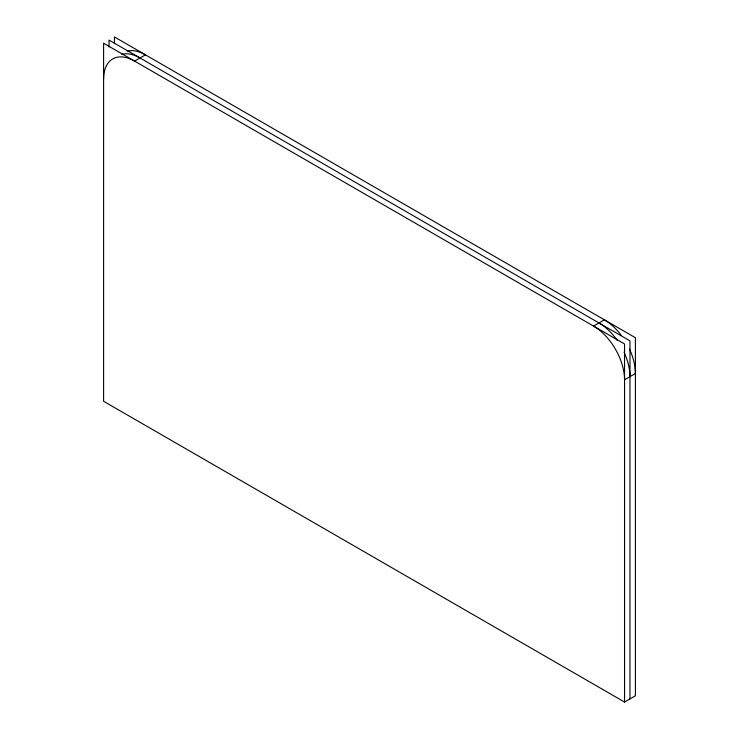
<?xml version="1.0" encoding="UTF-8"?>
<svg xmlns="http://www.w3.org/2000/svg" width="739" height="739" viewBox="0 0 739 739"><rect width="100%" height="100%" fill="white"/><g stroke="black" fill="none" stroke-linecap="round" stroke-linejoin="round"><path stroke-width="1.11" d="M624.547 702.05L624.547 343.986L103.599 43.213L103.599 401.277L624.547 702.05L635.401 695.787L635.401 337.723L114.453 36.95L114.453 43.666M629.979 698.918L629.979 340.855L109.021 40.082L109.021 46.991M598.969 322.952A43.85 25.32 60 0 1 617.194 340.309M624.058 352.189A43.85 25.32 60 0 1 629.979 376.659M121.806 54.298A43.85 25.32 60 0 1 140.031 57.984M103.599 79.027A43.85 25.32 60 0 1 134.609 61.115L145.463 54.852A43.85 25.32 60 0 0 127.228 51.167M621.287 335.34A43.85 25.32 60 0 0 604.391 319.821L593.537 326.084A43.85 25.32 60 0 1 624.547 379.791L635.401 373.528A43.85 25.32 60 0 0 629.48 349.057"/></g></svg>
